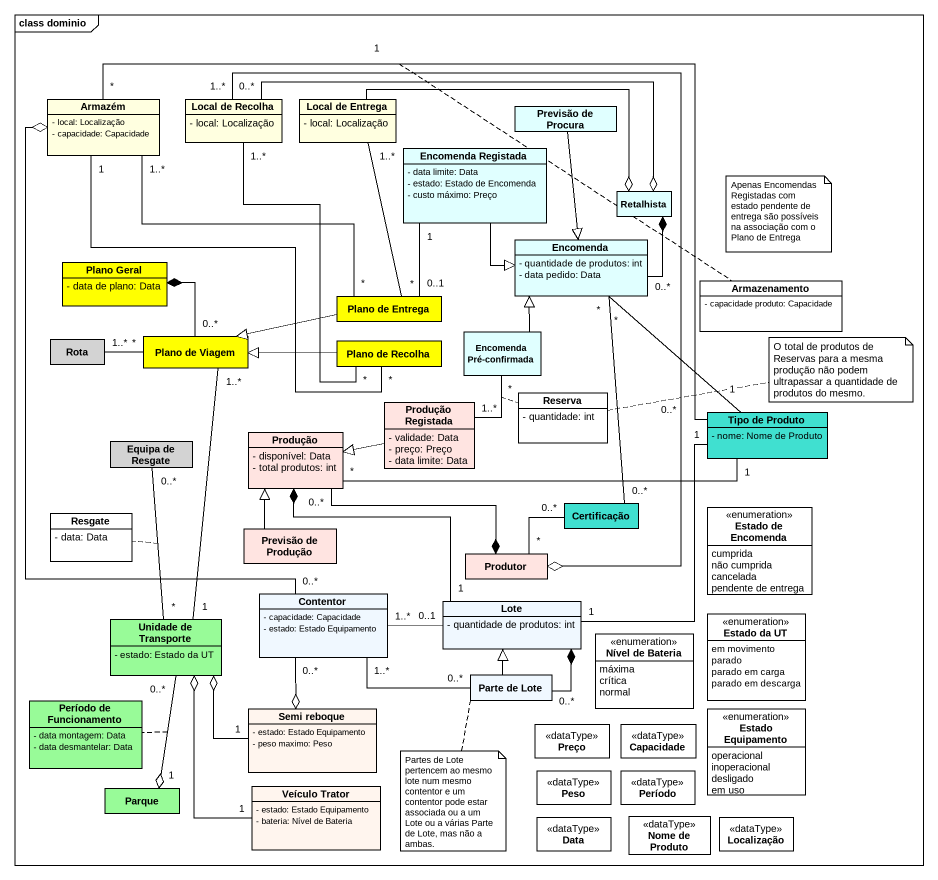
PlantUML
@startuml
mainframe class dominio
hide circle
hide empty members
skinparam classAttributeIconSize 0
class Armazém #FFFFE0 {
  - local: Localização
  - capacidade: Capacidade
}
class "Local de Recolha" as Local_de_Recolha #FFFFE0 {
  - local: Localização
}
class "Local de Entrega" as Local_de_Entrega #FFFFE0 {
  - local: Localização
}
class "Previsão de Procura" as Previsão_de_Procura #E0FFFF
class "Encomenda Registada" as Encomenda_Registada #E0FFFF {
  - data limite: Data
  - estado: Estado de Encomenda
  - custo máximo: Preço
}
class Retalhista #E0FFFF
class "Plano Geral" as Plano_Geral #FFFF00 {
  - data de plano: Data
}
class Encomenda #E0FFFF {
  - quantidade de produtos: int
  - data pedido: Data
}
class "Plano de Entrega" as Plano_de_Entrega #FFFF00
class Armazenamento {
  - capacidade produto: Capacidade
}
class Rota #D3D3D3
class "Plano de Viagem" as Plano_de_Viagem #FFFF00
class "Plano de Recolha" as Plano_de_Recolha #FFFF00
class "Encomenda Pré-confirmada" as Encomenda_Pré_confirmada #E0FFFF
class Reserva {
  - quantidade: int
}
class Produção #FFE4E1 {
  - disponível: Data
  - total produtos: int
}
class "Produção Registada" as Produção_Registada #FFE4E1 {
  - validade: Data
  - preço: Preço
  - data limite: Data
}
class "Tipo de Produto" as Tipo_de_Produto #40E0D0 {
  - nome: Nome de Produto
}
class "Equipa de Resgate" as Equipa_de_Resgate #D3D3D3
class Resgate {
  - data: Data
}
class Certificação #40E0D0
enum "Estado de Encomenda" as Estado_de_Encomenda {
  cumprida
  não cumprida
  cancelada
  pendente de entrega
}
class "Previsão de Produção" as Previsão_de_Produção #FFE4E1
class Produtor #FFE4E1
class Contentor #F0F8FF {
  - capacidade: Capacidade
  - estado: Estado Equipamento
}
class Lote #F0F8FF {
  - quantidade de produtos: int
}
class "Unidade de Transporte" as Unidade_de_Transporte #98FB98 {
  - estado: Estado da UT
}
enum "Nível de Bateria" as Nível_de_Bateria {
  máxima
  crítica
  normal
}
enum "Estado da UT" as Estado_da_UT {
  em movimento
  parado
  parado em carga
  parado em descarga
}
class "Parte de Lote" as Parte_de_Lote #F0F8FF
class "Período de Funcionamento" as Período_de_Funcionamento #98FB98 {
  - data montagem: Data
  - data desmantelar: Data
}
class "Semi reboque" as Semi_reboque #FFF5EE {
  - estado: Estado Equipamento
  - peso maximo: Peso
}
class Preço <<dataType>>
class Capacidade <<dataType>>
enum "Estado Equipamento" as Estado_Equipamento {
  operacional
  inoperacional
  desligado
  em uso
}
class Parque #98FB98
class "Veículo Trator" as Veículo_Trator #FFF5EE {
  - estado: Estado Equipamento
  - bateria: Nível de Bateria
}
class Peso <<dataType>>
class Período <<dataType>>
class Data <<dataType>>
class "Nome de Produto" as Nome_de_Produto <<dataType>>
class Localização <<dataType>>
Armazém "*" -right- "0..*" Tipo_de_Produto
(Armazém, Tipo_de_Produto) .. Armazenamento
Local_de_Recolha "0..*" -right-o Retalhista
Local_de_Recolha "1..*" --o Produtor
Local_de_Entrega "1" -right-o Retalhista
Previsão_de_Procura --|> Encomenda
Encomenda_Registada --|> Encomenda
Encomenda "0..*" -up-* Retalhista
Encomenda "*" -- "1" Tipo_de_Produto
Encomenda "*" -- "0..*" Certificação
Plano_de_Entrega "*" -up- "1..*" Armazém
Plano_de_Entrega "*" -up- "1..*" Local_de_Entrega
Plano_de_Entrega "0..1" -up- "1" Encomenda_Registada
Plano_de_Entrega -left-|> Plano_de_Viagem
Plano_de_Viagem "0..*" -up-* Plano_Geral
Plano_de_Viagem "*" -left- "1..*" Rota
Plano_de_Recolha "*" -up- "1" Armazém
Plano_de_Recolha "*" -up- "1..*" Local_de_Recolha
Plano_de_Recolha -left-|> Plano_de_Viagem
Encomenda_Pré_confirmada -up-|> Encomenda
Encomenda_Pré_confirmada "*" -- "1..*" Produção_Registada
(Encomenda_Pré_confirmada, Produção_Registada) .. Reserva
Produção "*" -right- "1" Tipo_de_Produto
Produção "0..*" -right-* Produtor
Produção_Registada -left-|> Produção
Previsão_de_Produção -up-|> Produção
Produtor "*" -right- "0..*" Certificação
Contentor "0..*" -up-o Armazém
Contentor "1..*" -right- "0..1" Lote
Contentor "1..*" -right- "0..*" Parte_de_Lote
Contentor "0..*" --o Semi_reboque
Lote "1" -up-* Produção
Lote "1" -up- "1" Tipo_de_Produto
Unidade_de_Transporte "1" -up- "1..*" Plano_de_Viagem
Unidade_de_Transporte "*" -up- "0..*" Equipa_de_Resgate
(Unidade_de_Transporte, Equipa_de_Resgate) .. Resgate
Unidade_de_Transporte "0..*" --o "1" Parque
(Unidade_de_Transporte, Parque) .. Período_de_Funcionamento
Parte_de_Lote "0..*" -up-* Lote
Parte_de_Lote -up-|> Lote
Semi_reboque "1" -up-o Unidade_de_Transporte
Veículo_Trator "1" -up-o Unidade_de_Transporte
note as N1
  Apenas Encomendas Registadas com estado pendente de entrega são possíveis na associação com o Plano de Entrega
end note
note right of Reserva : O total de produtos de Reservas para a mesma produção não podem ultrapassar a quantidade de produtos do mesmo.
note bottom of Parte_de_Lote : Partes de Lote pertencem ao mesmo lote num mesmo contentor e um contentor pode estar associada ou a um Lote ou a várias Parte de Lote, mas não a ambas.
@enduml
